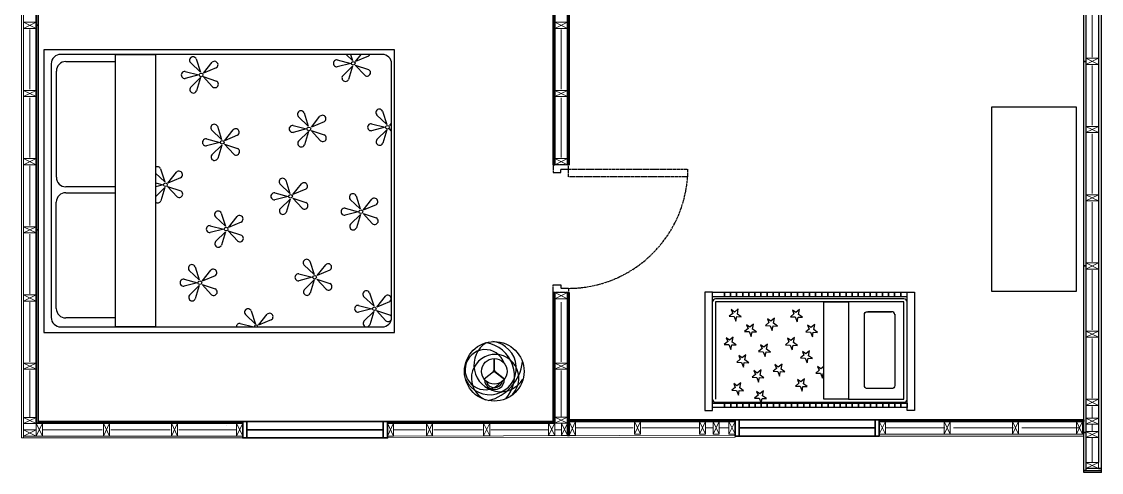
# Model space of a CAD drawing. Header units: millimetres. Extents: x -5545 to 6592, y -1722 to 1596.
# Drawn here: x 3591 to 4226, y -892 to -627 of the extents above; entities that cross this region are included whole.
import ezdxf

# ---------------------------------------------------------------- set-up
doc = ezdxf.new("R2010")
doc.units = ezdxf.units.MM
doc.linetypes.add('CENTER', pattern=[2, 1.25, -0.25, 0.25, -0.25])
for name, color, linetype, lineweight in [('A-DETL-MBND', 3, 'Continuous', 18), ('A-DETL-MCUT', 4, 'Continuous', 25), ('A-DOOR-FULL', 4, 'Continuous', 25), ('A-ELEV-MBE1', 7, 'Continuous', 35), ('A-ELEV-MBE2', 4, 'Continuous', 25), ('A-FURN', 8, 'Continuous', 18), ('A-SECT-MCUT', 7, 'Continuous', 35), ('A-WALL-PATT', 8, 'Continuous', 18), ('A-WALL-STUD', 3, 'Continuous', 18)]:
    doc.layers.add(name, color=color, linetype=linetype, lineweight=lineweight)
doc.layers.add('simona arzu', color=6, linetype='Continuous')

msp = doc.modelspace()

# ---------------------------------------------------------------- linework, layer by layer
at = {"color": 0}
for p, q in [((4225.55, -891.66), (4225.55, -138.74)), ((4008.95, -798.34), (4006.91, -800)), ((4009.99, -797.51), (4008.04, -796.09)), ((4008.04, -796.09), (4008.95, -798.34)), ((4012.2, -795.72), (4009.99, -797.51)), ((4011.63, -798.69), (4012.2, -795.72)), ((4013.89, -800.33), (4011.63, -798.69)), ((4044.92, -798.6), (4042.88, -800.25)), ((4045.96, -797.76), (4044.01, -796.34)), ((4044.01, -796.34), (4044.92, -798.6)), ((4048.17, -795.98), (4045.96, -797.76)), ((4047.59, -798.94), (4048.17, -795.98)), ((4049.86, -800.58), (4047.59, -798.94)), ((4086.27, -821.68), (4086.27, -799.09)), ((4006.91, -800), (4009.68, -800.13)), ((4009.68, -800.13), (4010.81, -802.91)), ((4010.81, -802.91), (4011.34, -800.21)), ((4011.34, -800.21), (4013.89, -800.33)), ((4018.94, -806.39), (4016.98, -804.97)), ((4016.98, -804.97), (4017.9, -807.23)), ((4021.14, -804.61), (4018.94, -806.39)), ((4020.57, -807.57), (4021.14, -804.61)), ((4030.23, -803.72), (4028.19, -805.37)), ((4028.19, -805.37), (4030.96, -805.51)), ((4031.27, -802.88), (4029.32, -801.47)), ((4029.32, -801.47), (4030.23, -803.72)), ((4030.96, -805.51), (4032.09, -808.29)), ((4033.48, -801.1), (4031.27, -802.88)), ((4032.09, -808.29), (4032.61, -805.59)), ((4032.61, -805.59), (4035.17, -805.71)), ((4032.9, -804.07), (4033.48, -801.1)), ((4035.17, -805.71), (4032.9, -804.07)), ((4042.88, -800.25), (4045.65, -800.38)), ((4045.65, -800.38), (4046.78, -803.17)), ((4046.78, -803.17), (4047.3, -800.46)), ((4047.3, -800.46), (4049.86, -800.58)), ((4054.9, -806.64), (4052.95, -805.23)), ((4052.95, -805.23), (4053.87, -807.48)), ((4057.11, -804.86), (4054.9, -806.64)), ((4056.54, -807.83), (4057.11, -804.86)), ((4017.9, -807.23), (4015.85, -808.88)), ((4015.85, -808.88), (4018.63, -809.01)), ((4018.63, -809.01), (4019.76, -811.8)), ((4019.76, -811.8), (4020.28, -809.09)), ((4020.28, -809.09), (4022.83, -809.21)), ((4022.83, -809.21), (4020.57, -807.57)), ((4053.87, -807.48), (4051.82, -809.13)), ((4051.82, -809.13), (4054.59, -809.26)), ((4054.59, -809.26), (4055.73, -812.05)), ((4055.73, -812.05), (4056.25, -809.34)), ((4056.25, -809.34), (4058.8, -809.46)), ((4058.8, -809.46), (4056.54, -807.83)), ((4005.99, -814.84), (4003.94, -816.49)), ((4003.94, -816.49), (4006.71, -816.62)), ((4007.02, -814), (4005.07, -812.59)), ((4005.07, -812.59), (4005.99, -814.84)), ((4006.71, -816.62), (4007.85, -819.41)), ((4009.23, -812.22), (4007.02, -814)), ((4007.85, -819.41), (4008.37, -816.7)), ((4008.37, -816.7), (4010.92, -816.82)), ((4008.66, -815.18), (4009.23, -812.22)), ((4010.92, -816.82), (4008.66, -815.18)), ((4027.2, -818.17), (4025.25, -816.76)), ((4025.25, -816.76), (4026.17, -819.01)), ((4029.41, -816.39), (4027.2, -818.17)), ((4028.84, -819.36), (4029.41, -816.39)), ((4041.96, -815.09), (4039.91, -816.74)), ((4039.91, -816.74), (4042.68, -816.87)), ((4042.99, -814.25), (4041.04, -812.84)), ((4041.04, -812.84), (4041.96, -815.09)), ((4042.68, -816.87), (4043.82, -819.66)), ((4045.2, -812.47), (4042.99, -814.25)), ((4043.82, -819.66), (4044.34, -816.95)), ((4044.34, -816.95), (4046.89, -817.07)), ((4044.63, -815.44), (4045.2, -812.47)), ((4046.89, -817.07), (4044.63, -815.44)), ((4014.4, -824.43), (4012.44, -823.01)), ((4012.44, -823.01), (4013.36, -825.27)), ((4016.6, -822.65), (4014.4, -824.43)), ((4016.03, -825.61), (4016.6, -822.65)), ((4026.17, -819.01), (4024.12, -820.66)), ((4024.12, -820.66), (4026.89, -820.8)), ((4026.89, -820.8), (4028.03, -823.58)), ((4028.03, -823.58), (4028.55, -820.88)), ((4028.55, -820.88), (4031.1, -821)), ((4031.1, -821), (4028.84, -819.36)), ((4050.78, -822.83), (4048.73, -824.48)), ((4048.73, -824.48), (4051.51, -824.61)), ((4051.82, -821.99), (4049.86, -820.58)), ((4049.86, -820.58), (4050.78, -822.83)), ((4051.51, -824.61), (4052.64, -827.4)), ((4054.02, -820.21), (4051.82, -821.99)), ((4052.64, -827.4), (4053.16, -824.69)), ((4053.16, -824.69), (4055.71, -824.81)), ((4053.45, -823.17), (4054.02, -820.21)), ((4055.71, -824.81), (4053.45, -823.17)), ((4013.36, -825.27), (4011.31, -826.92)), ((4011.31, -826.92), (4014.09, -827.05)), ((4014.09, -827.05), (4015.22, -829.84)), ((4015.22, -829.84), (4015.74, -827.13)), ((4015.74, -827.13), (4018.29, -827.25)), ((4018.29, -827.25), (4016.03, -825.61)), ((4034.64, -830.64), (4032.59, -832.3)), ((4035.67, -829.81), (4033.72, -828.39)), ((4033.72, -828.39), (4034.64, -830.64)), ((4037.88, -828.02), (4035.67, -829.81)), ((4037.31, -830.99), (4037.88, -828.02)), ((4039.57, -832.63), (4037.31, -830.99)), ((4060.76, -830.87), (4058.81, -829.46)), ((4058.81, -829.46), (4059.72, -831.71)), ((4062.45, -829.51), (4060.76, -830.87)), ((4022.3, -834.15), (4020.26, -835.8)), ((4020.26, -835.8), (4023.03, -835.93)), ((4023.34, -833.31), (4021.39, -831.9)), ((4021.39, -831.9), (4022.3, -834.15)), ((4023.03, -835.93), (4024.16, -838.72)), ((4025.55, -831.53), (4023.34, -833.31)), ((4024.16, -838.72), (4024.68, -836.01)), ((4024.68, -836.01), (4027.24, -836.13)), ((4024.98, -834.5), (4025.55, -831.53)), ((4027.24, -836.13), (4024.98, -834.5)), ((4032.59, -832.3), (4035.36, -832.43)), ((4035.36, -832.43), (4036.5, -835.21)), ((4036.5, -835.21), (4037.02, -832.51)), ((4037.02, -832.51), (4039.57, -832.63)), ((4048.85, -838.48), (4046.9, -837.07)), ((4046.9, -837.07), (4047.81, -839.32)), ((4051.06, -836.7), (4048.85, -838.48)), ((4050.49, -839.67), (4051.06, -836.7)), ((4059.72, -831.71), (4057.68, -833.36)), ((4057.68, -833.36), (4060.45, -833.49)), ((4060.45, -833.49), (4061.58, -836.28)), ((4061.58, -836.28), (4062.1, -833.57)), ((4062.1, -833.57), (4062.45, -833.59)), ((4062.4, -832.06), (4062.45, -831.76)), ((4062.45, -832.1), (4062.4, -832.06)), ((4010.39, -841.76), (4008.35, -843.41)), ((4008.35, -843.41), (4011.12, -843.55)), ((4011.43, -840.92), (4009.48, -839.51)), ((4009.48, -839.51), (4010.39, -841.76)), ((4011.12, -843.55), (4012.25, -846.33)), ((4013.64, -839.14), (4011.43, -840.92)), ((4012.25, -846.33), (4012.77, -843.62)), ((4012.77, -843.62), (4015.33, -843.75)), ((4013.07, -842.11), (4013.64, -839.14)), ((4015.33, -843.75), (4013.07, -842.11)), ((4027.03, -843.74), (4024.82, -845.52)), ((4026.46, -846.71), (4027.03, -843.74)), ((4047.81, -839.32), (4045.77, -840.97)), ((4045.77, -840.97), (4048.54, -841.11)), ((4048.54, -841.11), (4049.67, -843.89)), ((4049.67, -843.89), (4050.19, -841.18)), ((4050.19, -841.18), (4052.75, -841.31)), ((4052.75, -841.31), (4050.49, -839.67)), ((4023.79, -846.36), (4021.74, -848.01)), ((4021.74, -848.01), (4024.51, -848.15)), ((4024.82, -845.52), (4022.87, -844.11)), ((4022.87, -844.11), (4023.79, -846.36)), ((4024.51, -848.15), (4025.47, -850.49)), ((4025.73, -850.49), (4026.17, -848.22)), ((4026.17, -848.22), (4028.72, -848.35)), ((4028.72, -848.35), (4026.46, -846.71)), ((4223.88, -889.36), (4225.55, -889.36))]:
    msp.add_line(p, q, dxfattribs=at)
for p, q in [((3810.18, -643.53), (3604.18, -643.53)), ((3604.18, -643.53), (3604.18, -809.53)), ((3802.92, -646.21), (3614.08, -646.21)), ((3646.22, -806.21), (3646.22, -646.21)), ((3646.22, -646.21), (3669.78, -646.21)), ((3669.78, -646.21), (3669.78, -806.21)), ((3785.54, -649.83), (3781.73, -646.21)), ((3784.38, -646.21), (3785.54, -649.83)), ((3787.31, -650.48), (3790.7, -646.21)), ((3810.18, -809.53), (3810.18, -643.53)), ((3608.5, -651.76), (3608.5, -800.87)), ((3696.16, -656.63), (3690.24, -650.99)), ((3693.68, -648.84), (3696.16, -656.63)), ((3697.93, -657.27), (3703.01, -650.87)), ((3776.6, -649.45), (3784.52, -651.48)), ((3784.52, -651.48), (3776.6, -653.51)), ((3779.77, -658.78), (3785.59, -653.05)), ((3785.59, -653.05), (3783.24, -660.88)), ((3787.17, -652.47), (3794.92, -655.06)), ((3792.72, -658.47), (3787.17, -652.47)), ((3794.84, -647.31), (3787.31, -650.48)), ((3808.5, -800.81), (3808.5, -651.8)), ((3687.22, -656.24), (3695.14, -658.27)), ((3695.14, -658.27), (3687.22, -660.3)), ((3690.39, -665.57), (3696.21, -659.84)), ((3696.21, -659.84), (3693.86, -667.67)), ((3697.79, -659.27), (3705.54, -661.85)), ((3703.34, -665.26), (3697.79, -659.27)), ((3705.47, -654.1), (3697.93, -657.27)), ((4160.88, -677.19), (4160.88, -785.19)), ((4210.88, -677.19), (4160.88, -677.19)), ((4210.88, -785.19), (4210.88, -677.19)), ((3759.56, -688.32), (3753.64, -682.69)), ((3757.08, -680.53), (3759.56, -688.32)), ((3761.33, -688.96), (3766.41, -682.56)), ((3805.63, -687.33), (3799.71, -681.7)), ((3803.15, -679.55), (3805.63, -687.33)), ((3708.61, -696.24), (3702.68, -690.61)), ((3706.12, -688.46), (3708.61, -696.24)), ((3710.38, -696.89), (3715.46, -690.48)), ((3750.62, -687.93), (3758.54, -689.96)), ((3758.54, -689.96), (3750.62, -691.99)), ((3753.79, -697.26), (3759.61, -691.53)), ((3759.61, -691.53), (3757.26, -699.36)), ((3761.19, -690.96), (3768.94, -693.55)), ((3766.74, -696.95), (3761.19, -690.96)), ((3768.86, -685.79), (3761.33, -688.96)), ((3796.7, -686.95), (3804.61, -688.98)), ((3804.61, -688.98), (3796.7, -691.01)), ((3799.86, -696.28), (3805.69, -690.55)), ((3805.69, -690.55), (3803.34, -698.38)), ((3807.26, -689.97), (3808.5, -690.39)), ((3808.5, -691.31), (3807.26, -689.97)), ((3807.41, -687.98), (3808.5, -686.6)), ((3808.5, -687.52), (3807.41, -687.98)), ((3699.67, -695.86), (3707.58, -697.88)), ((3707.58, -697.88), (3699.67, -699.91)), ((3717.91, -693.72), (3710.38, -696.89)), ((3702.83, -705.19), (3708.66, -699.45)), ((3708.66, -699.45), (3706.31, -707.28)), ((3710.23, -698.88), (3717.98, -701.47)), ((3715.78, -704.88), (3710.23, -698.88)), ((3675.23, -721.14), (3669.78, -715.96)), ((3672.75, -713.36), (3675.23, -721.14)), ((3677, -721.79), (3682.08, -715.39)), ((3669.78, -721.65), (3674.21, -722.78)), ((3674.21, -722.78), (3669.78, -723.92)), ((3684.54, -718.62), (3677, -721.79)), ((3748.77, -727.93), (3742.85, -722.3)), ((3746.29, -720.15), (3748.77, -727.93)), ((3750.54, -728.58), (3755.62, -722.18)), ((3669.78, -729.77), (3675.28, -724.35)), ((3675.28, -724.35), (3672.93, -732.18)), ((3676.86, -723.78), (3684.61, -726.37)), ((3682.41, -729.78), (3676.86, -723.78)), ((3739.83, -727.55), (3747.75, -729.58)), ((3747.75, -729.58), (3739.83, -731.6)), ((3758.07, -725.41), (3750.54, -728.58)), ((3787.58, -729.2), (3790.06, -736.99)), ((3743, -736.88), (3748.82, -731.15)), ((3748.82, -731.15), (3746.47, -738.97)), ((3750.4, -730.57), (3758.15, -733.16)), ((3755.95, -736.57), (3750.4, -730.57)), ((3790.06, -736.99), (3784.14, -731.36)), ((3791.84, -737.63), (3796.92, -731.23)), ((3799.37, -734.46), (3791.84, -737.63)), ((3710.87, -747.17), (3704.95, -741.54)), ((3708.39, -739.39), (3710.87, -747.17)), ((3712.64, -747.82), (3717.72, -741.42)), ((3781.13, -736.6), (3789.04, -738.63)), ((3789.04, -738.63), (3781.13, -740.66)), ((3784.29, -745.93), (3790.12, -740.2)), ((3790.12, -740.2), (3787.77, -748.03)), ((3791.69, -739.63), (3799.44, -742.22)), ((3797.24, -745.62), (3791.69, -739.63)), ((3701.93, -746.79), (3709.85, -748.82)), ((3720.17, -744.65), (3712.64, -747.82)), ((3709.85, -748.82), (3701.93, -750.85)), ((3705.1, -756.12), (3710.92, -750.39)), ((3710.92, -750.39), (3708.57, -758.21)), ((3712.5, -749.81), (3720.25, -752.4)), ((3718.05, -755.81), (3712.5, -749.81)), ((3760.43, -767.68), (3762.91, -775.47)), ((3695.46, -778.67), (3689.54, -773.04)), ((3692.98, -770.88), (3695.46, -778.67)), ((3697.23, -779.32), (3702.31, -772.91)), ((3762.91, -775.47), (3756.99, -769.84)), ((3764.68, -776.11), (3769.76, -769.71)), ((3772.22, -772.95), (3764.68, -776.11)), ((3686.52, -778.28), (3694.44, -780.31)), ((3694.44, -780.31), (3686.52, -782.34)), ((3704.76, -776.15), (3697.23, -779.32)), ((3753.97, -775.08), (3761.89, -777.11)), ((3761.89, -777.11), (3753.97, -779.14)), ((3757.14, -784.42), (3762.96, -778.68)), ((3762.96, -778.68), (3760.61, -786.51)), ((3764.54, -778.11), (3772.29, -780.7)), ((3770.09, -784.11), (3764.54, -778.11)), ((3689.69, -787.62), (3695.51, -781.88)), ((3695.51, -781.88), (3693.16, -789.71)), ((3697.09, -781.31), (3704.84, -783.9)), ((3702.63, -787.31), (3697.09, -781.31)), ((3795.49, -786.17), (3797.97, -793.96)), ((3795.49, -786.17), (3797.97, -793.96)), ((4160.88, -785.19), (4210.88, -785.19)), ((3797.97, -793.96), (3792.05, -788.33)), ((3797.97, -793.96), (3792.05, -788.33)), ((3799.75, -794.6), (3804.83, -788.2)), ((3799.75, -794.6), (3804.83, -788.2)), ((3807.28, -791.44), (3799.75, -794.6)), ((3807.28, -791.44), (3799.75, -794.6)), ((3728.5, -804.59), (3722.58, -798.95)), ((3726.02, -796.8), (3728.5, -804.59)), ((3730.28, -805.23), (3735.35, -798.83)), ((3789.04, -793.57), (3796.95, -795.6)), ((3789.04, -793.57), (3796.95, -795.6)), ((3796.95, -795.6), (3789.04, -797.63)), ((3796.95, -795.6), (3789.04, -797.63)), ((3792.2, -802.91), (3798.02, -797.17)), ((3792.2, -802.91), (3798.02, -797.17)), ((3798.02, -797.17), (3795.68, -805)), ((3798.02, -797.17), (3795.68, -805)), ((3799.6, -796.6), (3807.35, -799.19)), ((3805.15, -802.6), (3799.6, -796.6)), ((3799.6, -796.6), (3807.35, -799.19)), ((3805.15, -802.6), (3799.6, -796.6)), ((3719.56, -804.2), (3727.48, -806.23)), ((3737.81, -802.06), (3730.28, -805.23)), ((3604.18, -809.53), (3810.18, -809.53)), ((3614.08, -806.21), (3802.92, -806.21)), ((3669.78, -806.21), (3646.22, -806.21)), ((3868.81, -831.84), (3868.81, -824.84)), ((3868.91, -831.85), (3868.91, -824.84)), ((3868.37, -832.58), (3862.82, -836.86)), ((3868.42, -832.66), (3862.88, -836.94)), ((3869.2, -832.65), (3874.75, -836.92)), ((3869.28, -832.51), (3874.84, -836.8))]:
    msp.add_line(p, q)
for points in [[(3617.09, -650.43), (3646.22, -650.43)], [(3611.51, -718.4), (3611.51, -656.01)], [(3617.03, -727.43), (3646.22, -727.43)], [(3646.22, -723.99), (3617.09, -723.99)], [(3611.45, -795.41), (3611.45, -733.01)], [(3646.22, -800.99), (3617.03, -800.99)]]:
    msp.add_lwpolyline(points)
msp.add_lwpolyline([(4062.45, -791.57), (4076.96, -791.59), (4076.96, -848.71), (4062.45, -848.69)], close=True, dxfattribs=at)
for centre, radius in [((3785.91, -651.46), 1.08), ((3696.53, -658.25), 1.08), ((3759.93, -689.95), 1.08), ((3806.01, -688.96), 1.08), ((3708.98, -697.87), 1.08), ((3675.6, -722.77), 1.08), ((3749.14, -729.56), 1.08), ((3790.44, -738.61), 1.08), ((3711.24, -748.8), 1.08), ((3695.83, -780.3), 1.08), ((3763.29, -777.1), 1.08), ((3798.35, -795.59), 1.08), ((3798.35, -795.59), 1.08), ((3868.81, -832.34), 17.49), ((3868.81, -832.34), 7.5), ((3868.81, -832.34), 0.5)]:
    msp.add_circle(centre, radius)
for centre, radius, start, end in [((3614.03, -651.74), 5.53, 89.40648, 180.24584), ((3793.82, -645.54), 2.05, 299.89479, 340.71568), ((3802.92, -651.8), 5.58, 0, 90), ((3617.09, -656.01), 5.58, 90, 180), ((3691.82, -649.7), 2.05, 24.76118, 219.36383), ((3704.45, -652.33), 2.05, 299.89479, 134.49744), ((3776.34, -651.48), 2.05, 82.69868, 277.30132), ((3686.96, -658.27), 2.05, 82.69868, 277.30132), ((3781.37, -660.05), 2.05, 141.62668, 336.22932), ((3794.03, -656.91), 2.05, 229.85219, 64.45484), ((3691.99, -666.84), 2.05, 141.62668, 336.22932), ((3704.66, -663.7), 2.05, 229.85219, 64.45484), ((3801.3, -680.41), 2.05, 24.76118, 219.36383), ((3755.22, -681.39), 2.05, 24.76118, 219.36383), ((3767.85, -684.02), 2.05, 299.89479, 134.49744), ((3704.27, -689.31), 2.05, 24.76118, 219.36383), ((3716.89, -691.94), 2.05, 299.89479, 134.49744), ((3750.36, -689.96), 2.05, 82.69868, 277.30132), ((3796.44, -688.98), 2.05, 82.69868, 277.30132), ((3699.41, -697.88), 2.05, 82.69868, 277.30132), ((3755.39, -698.53), 2.05, 141.62668, 336.22932), ((3768.06, -695.39), 2.05, 229.85219, 64.45484), ((3801.47, -697.55), 2.05, 141.62668, 336.22932), ((3717.1, -703.31), 2.05, 229.85219, 64.45484), ((3704.44, -706.46), 2.05, 141.62668, 336.22932), ((3670.89, -714.21), 2.05, 24.76118, 122.8035), ((3683.52, -716.84), 2.05, 299.89479, 134.49744), ((3617.09, -718.4), 5.58, 180, 270), ((3744.43, -721), 2.05, 24.76118, 219.36383), ((3757.05, -723.64), 2.05, 299.89479, 134.49744), ((3617.03, -733.01), 5.58, 90, 180), ((3683.73, -728.21), 2.05, 229.85219, 64.45484), ((3739.57, -729.58), 2.05, 82.69868, 277.30132), ((3785.72, -730.06), 2.05, 24.76118, 219.36383), ((3671.06, -731.36), 2.05, 231.2765, 336.22932), ((3757.26, -735.01), 2.05, 229.85219, 64.45484), ((3798.35, -732.69), 2.05, 299.89479, 134.49744), ((3706.53, -740.24), 2.05, 24.76118, 219.36383), ((3719.15, -742.88), 2.05, 299.89479, 134.49744), ((3744.6, -738.15), 2.05, 141.62668, 336.22932), ((3780.87, -738.63), 2.05, 82.69868, 277.30132), ((3798.56, -744.06), 2.05, 229.85219, 64.45484), ((3701.67, -748.82), 2.05, 82.69868, 277.30132), ((3785.9, -747.2), 2.05, 141.62668, 336.22932), ((3719.36, -754.25), 2.05, 229.85219, 64.45484), ((3706.7, -757.39), 2.05, 141.62668, 336.22932), ((3758.57, -768.54), 2.05, 24.76118, 219.36383), ((3691.12, -771.74), 2.05, 24.76118, 219.36383), ((3703.74, -774.37), 2.05, 299.89479, 134.49744), ((3771.2, -771.17), 2.05, 299.89479, 134.49744), ((3686.26, -780.31), 2.05, 82.69868, 277.30132), ((3753.71, -777.11), 2.05, 82.69868, 277.30132), ((3703.95, -785.74), 2.05, 229.85219, 64.45484), ((3758.74, -785.69), 2.05, 141.62668, 336.22932), ((3771.41, -782.54), 2.05, 229.85219, 64.45484), ((3793.63, -787.03), 2.05, 24.76118, 219.36383), ((3793.63, -787.03), 2.05, 24.76118, 219.36383), ((3691.29, -788.89), 2.05, 141.62668, 336.22932), ((3806.26, -789.66), 2.05, 299.89479, 134.49744), ((3806.26, -789.66), 2.05, 299.89479, 134.49744), ((3617.03, -795.41), 5.58, 180, 270), ((3724.16, -797.66), 2.05, 24.76118, 219.36383), ((3736.79, -800.29), 2.05, 299.89479, 134.49744), ((3788.78, -795.6), 2.05, 82.69868, 277.30132), ((3788.78, -795.6), 2.05, 82.69868, 277.30132), ((3806.47, -801.03), 2.05, 6.85356, 64.45484), ((3614.08, -800.63), 5.58, 180, 270), ((3719.3, -806.23), 2.05, 82.69868, 179.56023), ((3728.88, -806.21), 1.08, 0, 180), ((3793.8, -804.17), 2.05, 141.62668, 336.22932), ((3793.8, -804.17), 2.05, 141.62668, 336.22932), ((3802.92, -800.63), 5.58, 270, 0), ((3806.47, -801.03), 2.05, 229.85219, 340.2351), ((3866.12, -830.42), 15.66, 205.59901, 83.26359), ((3872.45, -828.68), 15.61, 122.44233, 327.96993), ((3860.73, -835.15), 19.95, 318.16189, 80.16819), ((3863.45, -831.35), 11.79, 18.42296, 320.55299), ((3869.31, -836.33), 13.93, 308.48908, 245.90428), ((3858.77, -823.54), 26.83, 284.4939, 352.97713), ((3868.9, -837.15), 5.85, 179.92881, 2.27632), ((3868.9, -837.15), 4.81, 193.45461, 348.75053)]:
    msp.add_arc(centre, radius, start, end)
at = {"layer": 'A-DETL-MBND', "color": 0}
for points in [[(3592.18, -148.66), (3592.18, -871.46), (3591.08, -871.46), (3591.08, -148.66)], [(3721, -870.36), (3721, -871.46), (3592.18, -871.46), (3592.18, -870.36)], [(4010.27, -869.79), (4010.27, -870.89), (3806.08, -871.46), (3806.08, -870.36)]]:
    msp.add_lwpolyline(points, close=True, dxfattribs=at)
msp.add_lwpolyline([(4095.06, -869.24), (4215.17, -869.24), (4215.17, -870.34), (4095.06, -870.34)], dxfattribs=at)
at = {"layer": 'A-DETL-MCUT', "color": 0}
for points in [[(4216.37, -530.21), (4216.37, -650.33), (4215.17, -650.33), (4215.17, -530.21)], [(4216.37, -650.33), (4216.37, -770.45), (4215.17, -770.45), (4215.17, -650.33)], [(4216.37, -770.45), (4216.37, -868.24), (4215.17, -868.24), (4215.17, -770.45)], [(4216.37, -868.24), (4216.37, -890.56), (4215.17, -890.56), (4215.17, -868.24)]]:
    msp.add_lwpolyline(points, close=True, dxfattribs=at)
for points in [[(4225.55, -891.66), (4215.17, -891.66), (4215.17, -890.56), (4225.55, -890.56)], [(4225.55, -889.36), (4216.37, -889.36), (4216.37, -890.56), (4225.55, -890.56)]]:
    msp.add_lwpolyline(points, dxfattribs=at)
at = {"layer": 'A-DOOR-FULL', "color": 0, "linetype": 'CENTER'}
for points in [[(3912.34, -713.52), (3912.34, -711.01), (3903.34, -711.01), (3903.34, -715.52), (3907.84, -715.52), (3907.84, -713.52), (3912.34, -713.52)], [(3982.41, -718.02), (3912.34, -718.02), (3912.34, -713.52), (3982.41, -713.52), (3982.41, -718.02)], [(3912.34, -783.58), (3912.34, -786.09), (3903.34, -786.09), (3903.34, -781.58), (3907.84, -781.58), (3907.84, -783.58), (3912.34, -783.58)]]:
    msp.add_lwpolyline(points, dxfattribs=at)
msp.add_arc((3912.24, -713.25), 70.34, 270.08643, 356.10934, dxfattribs=at)
at = {"layer": 'A-ELEV-MBE1', "color": 0}
for p, q in [((3721, -861.85), (3806.08, -861.85)), ((4092.55, -860.73), (4012.78, -860.73)), ((4092.55, -865.54), (4012.78, -865.54)), ((3721, -871.46), (3806.08, -871.46)), ((4092.55, -870.34), (4012.77, -870.34))]:
    msp.add_line(p, q, dxfattribs=at)
at = {"layer": 'A-ELEV-MBE1', "color": 0, "linetype": 'Continuous'}
msp.add_line((3723.5, -866.6), (3803.53, -866.6), dxfattribs=at)
at = {"layer": 'A-ELEV-MBE1', "color": 0}
for points in [[(3721, -861.85), (3723.5, -861.85), (3723.5, -871.46), (3721, -871.46)], [(3803.58, -861.85), (3806.08, -861.85), (3806.08, -871.46), (3803.58, -871.46)], [(4010.27, -870.34), (4012.77, -870.34), (4012.78, -860.73), (4010.27, -860.73)], [(4095.06, -870.34), (4092.55, -870.34), (4092.55, -860.73), (4095.05, -860.73)]]:
    msp.add_lwpolyline(points, close=True, dxfattribs=at)
at = {"layer": 'A-ELEV-MBE2', "color": 0}
msp.add_line((4223.88, -144.64), (4223.88, -885.76), dxfattribs=at)
at = {"layer": 'A-FURN', "color": 0}
for p, q in [((4215.17, -699.58), (4215.17, -499.38)), ((4215.17, -859.73), (4215.17, -769.65))]:
    msp.add_line(p, q, dxfattribs=at)
at = {"layer": 'A-FURN', "color": 0, "linetype": 'Continuous'}
msp.add_line((3711.76, -864.34), (3711.76, -864.34), dxfattribs=at)
at = {"layer": 'A-SECT-MCUT', "color": 0}
for points in [[(3904.38, -505.76), (3904.38, -629.12), (3903.38, -629.12), (3903.38, -505.76)], [(3912.88, -505.76), (3912.88, -629.12), (3911.88, -629.12), (3911.88, -505.76)], [(3599.68, -629.12), (3599.68, -509.01), (3600.88, -509.01), (3600.88, -629.12)], [(3599.68, -749.24), (3599.68, -629.12), (3600.88, -629.12), (3600.88, -749.24)], [(3904.38, -629.12), (3904.34, -711.01), (3903.34, -711.01), (3903.38, -629.12)], [(3912.88, -629.12), (3912.88, -711.01), (3911.88, -711.01), (3911.88, -629.12)], [(3599.68, -862.85), (3599.68, -749.24), (3600.88, -749.24), (3600.88, -862.85)], [(3904.38, -786.09), (3904.38, -861.85), (3903.38, -861.85), (3903.38, -786.09)], [(3912.85, -786.09), (3912.88, -870.06), (3911.88, -870.06), (3911.84, -786.09)], [(3600.88, -861.85), (3721, -861.85), (3721, -862.85), (3600.88, -862.85)], [(3806.08, -861.85), (3904.38, -861.85), (3904.38, -862.85), (3806.08, -862.85)], [(4010.27, -861.74), (3912.88, -861.74), (3912.88, -860.73), (4010.27, -860.73)], [(4215.17, -861.74), (4215.17, -860.73), (4095.06, -860.73), (4095.06, -861.74)]]:
    msp.add_lwpolyline(points, close=True, dxfattribs=at)
at = {"layer": 'A-WALL-PATT', "color": 0, "ltscale": 0.1}
for p, q in [((4220.13, -647.83), (4220.13, -612.79)), ((3595.93, -631.62), (3595.93, -666.66)), ((3908.13, -666.66), (3908.13, -631.62)), ((4220.13, -687.87), (4220.13, -652.83)), ((3595.93, -671.66), (3595.93, -706.7)), ((3908.13, -706.7), (3908.13, -671.66)), ((4220.13, -727.91), (4220.13, -692.87)), ((3595.93, -711.7), (3595.93, -746.74)), ((4220.13, -767.94), (4220.13, -732.91)), ((3595.93, -751.74), (3595.93, -786.77)), ((4220.13, -807.98), (4220.13, -772.95)), ((3595.93, -791.78), (3595.93, -826.81)), ((3908.13, -826.81), (3908.13, -791.78)), ((4220.13, -848.02), (4220.13, -812.99)), ((3595.93, -831.82), (3595.93, -859.34)), ((3908.13, -859.24), (3908.13, -831.82)), ((4220.13, -853.03), (4220.13, -859.73)), ((3603.29, -866.6), (3638.42, -866.6)), ((3643.42, -866.6), (3678.46, -866.6)), ((3683.46, -866.6), (3717.4, -866.6)), ((3809.69, -866.6), (3828.3, -866.6)), ((3833.31, -866.6), (3861.83, -866.6)), ((3866.84, -866.6), (3900.77, -866.6)), ((3904.38, -866.6), (3908.28, -866.6)), ((3916.48, -865.49), (3950.42, -865.48)), ((3955.42, -865.48), (3989.4, -865.49)), ((3997.41, -865.49), (3993.01, -865.49)), ((4001.01, -865.48), (4006.67, -865.49)), ((4098.66, -865.48), (4133.59, -865.48)), ((4138.6, -865.48), (4173.83, -865.48)), ((4178.84, -865.48), (4212.57, -865.48)), ((4220.13, -867.64), (4220.13, -863.33)), ((4220.13, -864.03), (4220.13, -866.94)), ((4220.13, -871.25), (4220.13, -885.76))]:
    msp.add_line(p, q, dxfattribs=at)
at = {"layer": 'A-WALL-STUD', "color": 0}
for p, q in [((3599.68, -627.32), (3592.17, -630.92)), ((3592.17, -627.32), (3599.68, -630.92)), ((3911.88, -627.32), (3904.38, -630.92)), ((3904.38, -627.32), (3911.88, -630.92)), ((4216.37, -648.53), (4223.88, -652.13)), ((4223.88, -648.53), (4216.37, -652.13)), ((3599.68, -667.36), (3592.17, -670.96)), ((3592.17, -667.36), (3599.68, -670.96)), ((3911.88, -667.36), (3904.38, -670.96)), ((3904.38, -667.36), (3911.88, -670.96)), ((4216.37, -692.17), (4223.88, -688.57)), ((4223.88, -692.17), (4216.37, -688.57)), ((3599.68, -707.4), (3592.17, -711)), ((3592.17, -707.4), (3599.68, -711)), ((3904.34, -711.01), (3911.84, -707.41)), ((3911.84, -711.01), (3904.34, -707.41)), ((3911.88, -707.4), (3904.38, -711)), ((3904.38, -707.4), (3911.88, -711)), ((4216.37, -732.21), (4223.88, -728.61)), ((4223.88, -732.21), (4216.37, -728.61)), ((3599.68, -747.44), (3592.17, -751.04)), ((3592.17, -747.44), (3599.68, -751.04)), ((4215.17, -769.65), (4215.17, -769.65)), ((4216.37, -772.25), (4223.88, -768.65)), ((4223.88, -772.25), (4216.37, -768.65)), ((3911.84, -789.69), (3904.34, -786.09)), ((3904.34, -789.69), (3911.84, -786.09)), ((3599.68, -787.48), (3592.17, -791.08)), ((3592.17, -787.48), (3599.68, -791.08)), ((4216.37, -812.29), (4223.88, -808.68)), ((4223.88, -812.29), (4216.37, -808.68)), ((3599.68, -827.51), (3592.17, -831.12)), ((3592.17, -827.51), (3599.68, -831.12)), ((3904.38, -827.51), (3911.88, -831.12)), ((3911.88, -827.51), (3904.38, -831.12)), ((4216.37, -852.33), (4223.88, -848.72)), ((4223.88, -852.33), (4216.37, -848.72)), ((4216.37, -852.33), (4223.88, -848.72)), ((4223.88, -852.33), (4216.37, -848.72)), ((3599.69, -859.43), (3592.18, -863.04)), ((3592.18, -859.43), (3599.69, -863.04)), ((3599.69, -870.36), (3603.3, -862.85)), ((3599.69, -862.85), (3603.3, -870.36)), ((3639.12, -870.36), (3642.72, -862.85)), ((3639.12, -862.85), (3642.72, -870.36)), ((3679.16, -870.36), (3682.76, -862.85)), ((3679.16, -862.85), (3682.76, -870.36)), ((3717.4, -870.36), (3721, -862.85)), ((3717.4, -862.85), (3721, -870.36)), ((3806.08, -870.36), (3809.69, -862.85)), ((3806.08, -862.85), (3809.69, -870.36)), ((3829, -870.36), (3832.61, -862.85)), ((3829, -862.85), (3832.61, -870.36)), ((3862.53, -870.19), (3866.14, -862.85)), ((3862.53, -862.85), (3866.14, -870.19)), ((3900.77, -870.09), (3904.38, -862.85)), ((3900.77, -862.85), (3904.38, -870.08)), ((3904.38, -859.24), (3911.88, -862.85)), ((3911.88, -859.24), (3904.38, -862.85)), ((3908.28, -870.07), (3911.88, -862.85)), ((3908.28, -862.85), (3911.88, -870.07)), ((3916.48, -861.74), (3912.88, -870.06)), ((3916.48, -870.06), (3912.88, -861.74)), ((3954.72, -861.74), (3951.12, -869.24)), ((3954.72, -869.24), (3951.12, -861.74)), ((3989.4, -861.73), (3993.01, -869.24)), ((3989.4, -869.24), (3993.01, -861.73)), ((4001.01, -861.73), (3997.41, -869.24)), ((4001.01, -869.24), (3997.41, -861.73)), ((4010.27, -861.74), (4006.67, -869.24)), ((4010.27, -869.24), (4006.67, -861.74)), ((4098.66, -861.73), (4095.06, -869.24)), ((4098.66, -869.24), (4095.06, -861.73)), ((4136.69, -861.74), (4133.09, -869.24)), ((4136.69, -869.24), (4133.09, -861.74)), ((4176.93, -861.74), (4173.33, -869.24)), ((4176.93, -869.24), (4173.33, -861.74)), ((4214.47, -861.74), (4210.87, -869.24)), ((4214.47, -869.24), (4210.87, -861.74)), ((4216.37, -863.33), (4223.88, -859.73)), ((4223.88, -863.33), (4216.37, -859.73)), ((3599.69, -866.75), (3592.18, -870.36)), ((3592.18, -866.75), (3599.69, -870.36)), ((4216.37, -867.64), (4223.88, -871.25)), ((4223.88, -867.64), (4216.37, -871.25)), ((4216.37, -889.36), (4223.88, -885.76)), ((4223.88, -889.36), (4216.37, -885.76))]:
    msp.add_line(p, q, dxfattribs=at)
for points in [[(3599.68, -627.32), (3592.17, -627.32), (3592.17, -630.92), (3599.68, -630.92)], [(3911.88, -627.32), (3904.38, -627.32), (3904.38, -630.92), (3911.88, -630.92)], [(4216.37, -648.53), (4223.88, -648.53), (4223.88, -652.13), (4216.37, -652.13)], [(3599.68, -667.36), (3592.17, -667.36), (3592.17, -670.96), (3599.68, -670.96)], [(3911.88, -667.36), (3904.38, -667.36), (3904.38, -670.96), (3911.88, -670.96)], [(4216.37, -692.17), (4223.88, -692.17), (4223.88, -688.57), (4216.37, -688.57)], [(3599.68, -707.4), (3592.17, -707.4), (3592.17, -711), (3599.68, -711)], [(3904.34, -711.01), (3911.84, -711.01), (3911.84, -707.41), (3904.34, -707.41)], [(3911.88, -707.4), (3904.38, -707.4), (3904.38, -711), (3911.88, -711)], [(4216.37, -732.21), (4223.88, -732.21), (4223.88, -728.61), (4216.37, -728.61)], [(3599.68, -747.44), (3592.17, -747.44), (3592.17, -751.04), (3599.68, -751.04)], [(4216.37, -772.25), (4223.88, -772.25), (4223.88, -768.65), (4216.37, -768.65)], [(3911.84, -789.69), (3904.34, -789.69), (3904.34, -786.09), (3911.84, -786.09)], [(3599.68, -787.48), (3592.17, -787.48), (3592.17, -791.08), (3599.68, -791.08)], [(4216.37, -812.29), (4223.88, -812.29), (4223.88, -808.68), (4216.37, -808.68)], [(3599.68, -827.51), (3592.17, -827.51), (3592.17, -831.12), (3599.68, -831.12)], [(3904.38, -827.51), (3911.88, -827.51), (3911.88, -831.12), (3904.38, -831.12)], [(4216.37, -852.33), (4223.88, -852.33), (4223.88, -848.72), (4216.37, -848.72)], [(4216.37, -852.33), (4223.88, -852.33), (4223.88, -848.72), (4216.37, -848.72)], [(3599.69, -859.43), (3592.18, -859.43), (3592.18, -863.04), (3599.69, -863.04)], [(3599.69, -870.36), (3599.69, -862.85), (3603.3, -862.85), (3603.3, -870.36)], [(3639.12, -870.36), (3639.12, -862.85), (3642.72, -862.85), (3642.72, -870.36)], [(3679.16, -870.36), (3679.16, -862.85), (3682.76, -862.85), (3682.76, -870.36)], [(3717.4, -870.36), (3717.4, -862.85), (3721, -862.85), (3721, -870.36)], [(3806.08, -870.36), (3806.08, -862.85), (3809.69, -862.85), (3809.69, -870.36)], [(3829, -870.29), (3829, -862.85), (3832.61, -862.85), (3832.61, -870.29)], [(3862.53, -870.19), (3862.53, -862.85), (3866.14, -862.85), (3866.14, -870.19)], [(3900.77, -870.09), (3900.77, -862.85), (3904.38, -862.85), (3904.38, -870.09)], [(3904.38, -859.24), (3911.88, -859.24), (3911.88, -862.85), (3904.38, -862.85)], [(3908.28, -870.07), (3908.28, -862.85), (3911.88, -862.85), (3911.88, -870.07)], [(3916.48, -861.74), (3916.48, -870.06), (3912.88, -870.06), (3912.88, -861.74)], [(3954.72, -861.74), (3954.72, -869.24), (3951.12, -869.24), (3951.12, -861.74)], [(3989.4, -861.73), (3989.4, -869.24), (3993.01, -869.24), (3993.01, -861.73)], [(4001.01, -861.73), (4001.01, -869.24), (3997.41, -869.24), (3997.41, -861.73)], [(4010.27, -861.74), (4010.27, -869.24), (4006.67, -869.24), (4006.67, -861.74)], [(4098.66, -861.73), (4098.66, -869.24), (4095.06, -869.24), (4095.06, -861.73)], [(4136.69, -861.74), (4136.69, -869.24), (4133.09, -869.24), (4133.09, -861.74)], [(4176.93, -861.74), (4176.93, -869.24), (4173.33, -869.24), (4173.33, -861.74)], [(4214.47, -861.74), (4214.47, -869.24), (4210.87, -869.24), (4210.87, -861.74)], [(4216.37, -863.33), (4223.88, -863.33), (4223.88, -859.73), (4216.37, -859.73)], [(3599.69, -866.75), (3592.18, -866.75), (3592.18, -870.36), (3599.69, -870.36)], [(4216.37, -867.64), (4223.88, -867.64), (4223.88, -871.25), (4216.37, -871.25)], [(4216.37, -889.36), (4223.88, -889.36), (4223.88, -885.76), (4216.37, -885.76)]]:
    msp.add_lwpolyline(points, close=True, dxfattribs=at)
at = {"layer": 'simona arzu', "color": 0}
for points in [[(3997.08, -855.39), (3997.08, -785.77), (3992.62, -785.77), (3992.62, -855.39)], [(3997.13, -788.51), (3997.13, -785.83), (4004.08, -785.83), (4004.08, -788.51)], [(4007.65, -785.83), (4007.65, -788.51), (4004.08, -788.51), (4004.08, -785.83)], [(4011.22, -785.83), (4011.22, -788.51), (4007.65, -788.51), (4007.65, -785.83)], [(4014.79, -785.83), (4014.79, -788.51), (4011.22, -788.51), (4011.22, -785.83)], [(4018.36, -785.83), (4018.36, -788.51), (4014.79, -788.51), (4014.79, -785.83)], [(4021.93, -785.83), (4021.93, -788.51), (4018.36, -788.51), (4018.36, -785.83)], [(4025.5, -785.83), (4025.5, -788.51), (4021.93, -788.51), (4021.93, -785.83)], [(4029.07, -785.83), (4029.07, -788.51), (4025.5, -788.51), (4025.5, -785.83)], [(4032.64, -785.83), (4032.64, -788.51), (4029.07, -788.51), (4029.07, -785.83)], [(4036.21, -785.83), (4036.21, -788.51), (4032.64, -788.51), (4032.64, -785.83)], [(4039.78, -785.83), (4039.78, -788.51), (4036.21, -788.51), (4036.21, -785.83)], [(4043.35, -785.83), (4043.35, -788.51), (4039.78, -788.51), (4039.78, -785.83)], [(4046.92, -785.83), (4046.92, -788.51), (4043.35, -788.51), (4043.35, -785.83)], [(4050.49, -785.83), (4050.49, -788.51), (4046.92, -788.51), (4046.92, -785.83)], [(4054.06, -785.83), (4054.06, -788.51), (4050.49, -788.51), (4050.49, -785.83)], [(4057.63, -785.83), (4057.63, -788.51), (4054.06, -788.51), (4054.06, -785.83)], [(4061.2, -785.83), (4061.2, -788.51), (4057.63, -788.51), (4057.63, -785.83)], [(4064.78, -785.83), (4064.78, -788.51), (4061.2, -788.51), (4061.2, -785.83)], [(4068.35, -785.83), (4068.35, -788.51), (4064.78, -788.51), (4064.78, -785.83)], [(4071.92, -785.83), (4071.92, -788.51), (4068.35, -788.51), (4068.35, -785.83)], [(4075.49, -785.83), (4075.49, -788.51), (4071.92, -788.51), (4071.92, -785.83)], [(4079.06, -785.83), (4079.06, -788.51), (4075.49, -788.51), (4075.49, -785.83)], [(4082.63, -785.83), (4082.63, -788.51), (4079.06, -788.51), (4079.06, -785.83)], [(4086.2, -785.83), (4086.2, -788.51), (4082.63, -788.51), (4082.63, -785.83)], [(4089.77, -785.83), (4089.77, -788.51), (4086.2, -788.51), (4086.2, -785.83)], [(4093.34, -785.83), (4093.34, -788.51), (4089.77, -788.51), (4089.77, -785.83)], [(4096.91, -785.83), (4096.91, -788.51), (4093.34, -788.51), (4093.34, -785.83)], [(4100.48, -785.83), (4100.48, -788.51), (4096.91, -788.51), (4096.91, -785.83)], [(4104.05, -785.83), (4104.05, -788.51), (4100.48, -788.51), (4100.48, -785.83)], [(4107.62, -785.83), (4107.62, -788.51), (4104.05, -788.51), (4104.05, -785.83)], [(4111.19, -785.83), (4111.19, -788.51), (4107.62, -788.51), (4107.62, -785.83)], [(4115.8, -785.77), (4115.8, -855.39), (4111.33, -855.39), (4111.33, -785.77)], [(3997.08, -853.61), (3997.08, -850.93), (4004.08, -850.93), (4004.08, -853.61)], [(4007.79, -850.93), (4007.79, -853.61), (4004.08, -853.61), (4004.08, -850.93)], [(4011.36, -850.93), (4011.36, -853.61), (4007.79, -853.61), (4007.79, -850.93)], [(4014.93, -850.93), (4014.93, -853.61), (4011.36, -853.61), (4011.36, -850.93)], [(4018.51, -850.93), (4018.51, -853.61), (4014.93, -853.61), (4014.93, -850.93)], [(4022.08, -850.93), (4022.08, -853.61), (4018.51, -853.61), (4018.51, -850.93)], [(4025.65, -850.93), (4025.65, -853.61), (4022.08, -853.61), (4022.08, -850.93)], [(4029.22, -850.93), (4029.22, -853.61), (4025.65, -853.61), (4025.65, -850.93)], [(4032.79, -850.93), (4032.79, -853.61), (4029.22, -853.61), (4029.22, -850.93)], [(4036.36, -850.93), (4036.36, -853.61), (4032.79, -853.61), (4032.79, -850.93)], [(4039.93, -850.93), (4039.93, -853.61), (4036.36, -853.61), (4036.36, -850.93)], [(4043.5, -850.93), (4043.5, -853.61), (4039.93, -853.61), (4039.93, -850.93)], [(4047.07, -850.93), (4047.07, -853.61), (4043.5, -853.61), (4043.5, -850.93)], [(4050.64, -850.93), (4050.64, -853.61), (4047.07, -853.61), (4047.07, -850.93)], [(4054.21, -850.93), (4054.21, -853.61), (4050.64, -853.61), (4050.64, -850.93)], [(4057.78, -850.93), (4057.78, -853.61), (4054.21, -853.61), (4054.21, -850.93)], [(4061.35, -850.93), (4061.35, -853.61), (4057.78, -853.61), (4057.78, -850.93)], [(4064.92, -850.93), (4064.92, -853.61), (4061.35, -853.61), (4061.35, -850.93)], [(4068.49, -850.93), (4068.49, -853.61), (4064.92, -853.61), (4064.92, -850.93)], [(4072.06, -850.93), (4072.06, -853.61), (4068.49, -853.61), (4068.49, -850.93)], [(4075.63, -850.93), (4075.63, -853.61), (4072.06, -853.61), (4072.06, -850.93)], [(4079.2, -850.93), (4079.2, -853.61), (4075.63, -853.61), (4075.63, -850.93)], [(4082.77, -850.93), (4082.77, -853.61), (4079.2, -853.61), (4079.2, -850.93)], [(4086.34, -850.93), (4086.34, -853.61), (4082.77, -853.61), (4082.77, -850.93)], [(4089.91, -850.93), (4089.91, -853.61), (4086.34, -853.61), (4086.34, -850.93)], [(4093.48, -850.93), (4093.48, -853.61), (4089.91, -853.61), (4089.91, -850.93)], [(4097.05, -850.93), (4097.05, -853.61), (4093.48, -853.61), (4093.48, -850.93)], [(4100.62, -850.93), (4100.62, -853.61), (4097.05, -853.61), (4097.05, -850.93)], [(4104.19, -850.93), (4104.19, -853.61), (4100.62, -853.61), (4100.62, -850.93)], [(4107.76, -850.93), (4107.76, -853.61), (4104.19, -853.61), (4104.19, -850.93)], [(4111.33, -850.93), (4111.33, -853.61), (4107.76, -853.61), (4107.76, -850.93)]]:
    msp.add_lwpolyline(points, close=True, dxfattribs=at)
for points in [[(4109.55, -789.8), (3998.87, -789.8, 0.414214), (3997.08, -791.59, -0.323926)], [(4086.27, -799.09, -0.414214), (4088.05, -797.31), (4102.18, -797.31)], [(4104.12, -798.73), (4104.12, -840.71, -0.381669), (4102.33, -842.5), (4087.61, -842.5, -0.316436), (4086.27, -840.71), (4086.27, -821.68)], [(4104.12, -799.09, 0.414214), (4102.33, -797.31), (4088.21, -797.31)], [(3997.08, -848.71, 0.414214), (3998.87, -850.49), (4109.55, -850.49, 0.414214), (4111.33, -848.71, 2.986051)]]:
    msp.add_lwpolyline(points, format="xyb", dxfattribs=at)
msp.add_lwpolyline([(4076.96, -848.71), (4109.55, -848.71), (4109.55, -791.59), (3998.87, -791.59), (3998.87, -848.71)], dxfattribs=at)
msp.add_arc((4109.55, -791.59), 1.79, 0, 90, dxfattribs=at)

doc.saveas('drawing.dxf')
